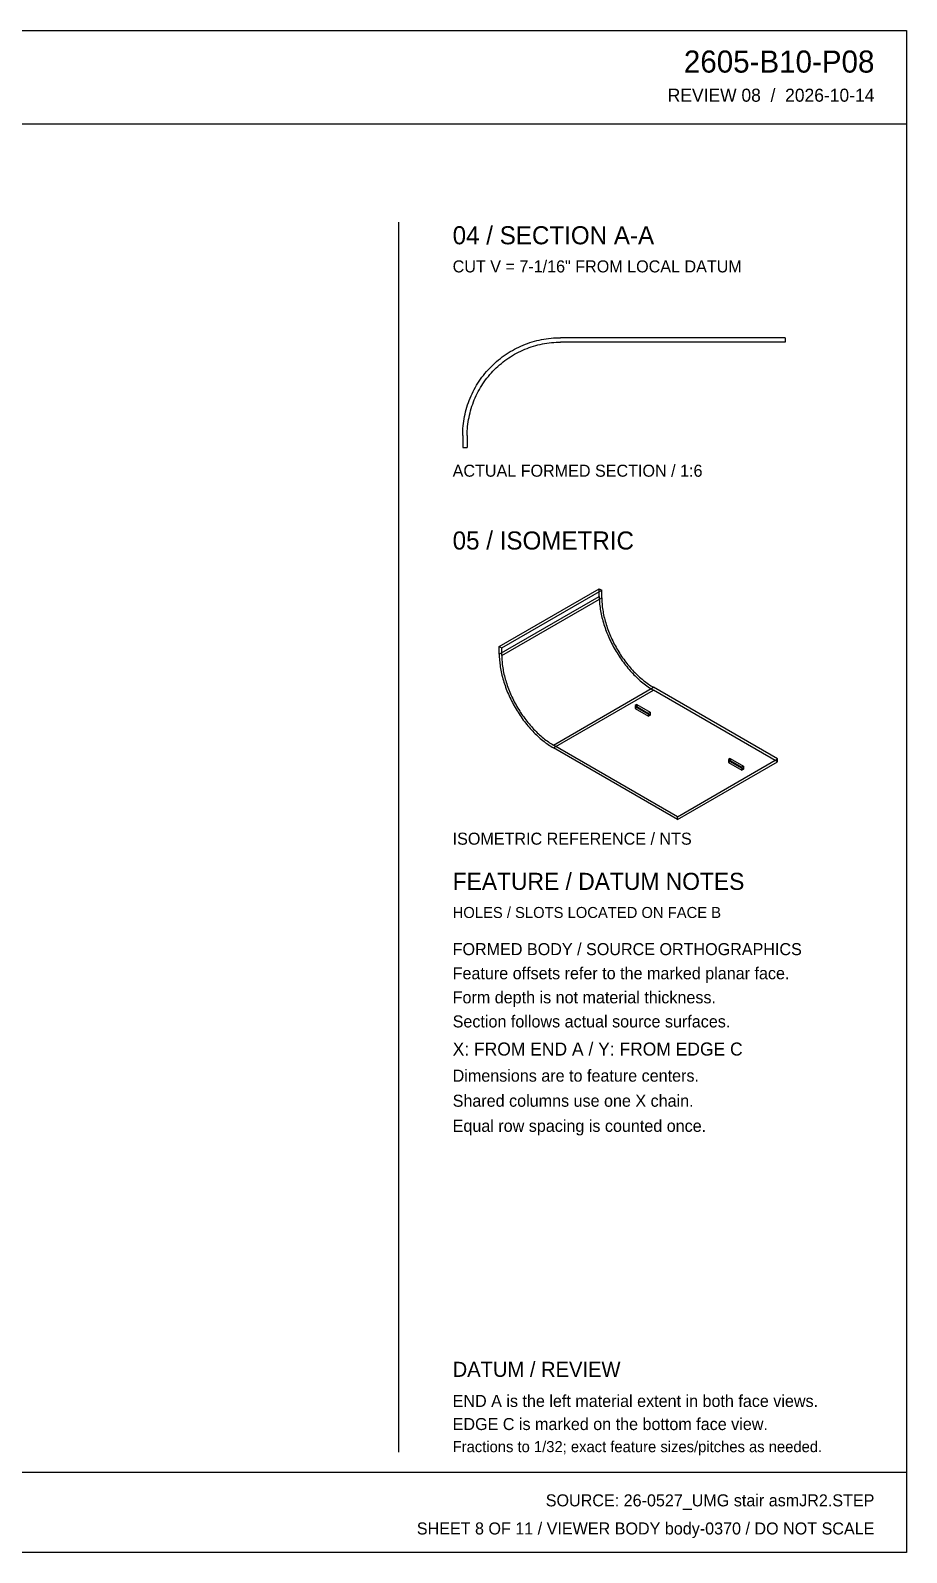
# Model space of a CAD drawing. Header units: inches. Extents: x 2 to 134, y 2 to 86.
# Drawn here: x 85.6 to 134.1, y 1.9 to 86.1 of the extents above; entities that cross this region are included whole.
import ezdxf
from ezdxf.enums import TextEntityAlignment as Align

# ---------------------------------------------------------------- set-up
doc = ezdxf.new("R2010")
doc.units = ezdxf.units.IN
doc.header["$MEASUREMENT"] = 0

msp = doc.modelspace()

# ---------------------------------------------------------------- linework, layer by layer
at = {"layer": 'OUTLINE'}
for p, q in [((1.889, 86.111), (134.111, 86.111)), ((134.111, 86.111), (134.111, 1.889)), ((1.889, 80.944), (134.111, 80.944)), ((106, 75.5), (106, 7.444)), ((114.177, 69.052), (114.309, 69.07)), ((114.309, 69.07), (114.441, 69.085)), ((114.441, 69.085), (114.574, 69.096)), ((114.574, 69.096), (114.706, 69.105)), ((114.706, 69.105), (114.839, 69.109)), ((114.839, 69.109), (114.972, 69.111)), ((127.389, 69.111), (114.972, 69.111)), ((127.389, 69.111), (127.389, 68.861)), ((111.963, 68.198), (112.074, 68.271)), ((112.074, 68.271), (112.187, 68.34)), ((112.187, 68.34), (112.302, 68.407)), ((112.302, 68.407), (112.419, 68.472)), ((112.419, 68.472), (112.537, 68.533)), ((112.426, 68.19), (112.537, 68.251)), ((112.537, 68.533), (112.656, 68.591)), ((112.537, 68.251), (112.649, 68.309)), ((112.649, 68.309), (112.763, 68.365)), ((112.656, 68.591), (112.777, 68.646)), ((112.763, 68.365), (112.878, 68.418)), ((112.777, 68.646), (112.899, 68.699)), ((112.878, 68.418), (112.995, 68.468)), ((112.899, 68.699), (113.023, 68.748)), ((112.995, 68.468), (113.113, 68.515)), ((113.023, 68.748), (113.147, 68.794)), ((113.113, 68.515), (113.232, 68.559)), ((113.147, 68.794), (113.273, 68.838)), ((113.232, 68.559), (113.352, 68.6)), ((113.273, 68.838), (113.4, 68.878)), ((113.352, 68.6), (113.472, 68.639)), ((113.4, 68.878), (113.528, 68.915)), ((113.472, 68.639), (113.594, 68.674)), ((113.528, 68.915), (113.656, 68.949)), ((113.594, 68.674), (113.717, 68.706)), ((113.656, 68.949), (113.785, 68.979)), ((113.717, 68.706), (113.84, 68.736)), ((113.785, 68.979), (113.915, 69.007)), ((113.84, 68.736), (113.964, 68.762)), ((113.915, 69.007), (114.046, 69.031)), ((113.964, 68.762), (114.089, 68.785)), ((114.046, 69.031), (114.177, 69.052)), ((114.089, 68.785), (114.214, 68.805)), ((114.214, 68.805), (114.34, 68.822)), ((114.34, 68.822), (114.466, 68.836)), ((114.466, 68.836), (114.592, 68.847)), ((114.592, 68.847), (114.719, 68.855)), ((114.719, 68.855), (114.845, 68.86)), ((114.845, 68.86), (114.972, 68.861)), ((127.389, 68.861), (114.972, 68.861)), ((110.959, 67.332), (111.049, 67.429)), ((111.049, 67.429), (111.142, 67.525)), ((111.142, 67.525), (111.237, 67.617)), ((111.237, 67.617), (111.335, 67.708)), ((111.319, 67.348), (111.41, 67.436)), ((111.335, 67.708), (111.434, 67.796)), ((111.41, 67.436), (111.503, 67.523)), ((111.434, 67.796), (111.536, 67.882)), ((111.503, 67.523), (111.597, 67.607)), ((111.536, 67.882), (111.64, 67.965)), ((111.597, 67.607), (111.695, 67.688)), ((111.64, 67.965), (111.746, 68.045)), ((111.695, 67.688), (111.794, 67.768)), ((111.746, 68.045), (111.853, 68.123)), ((111.794, 67.768), (111.894, 67.844)), ((111.853, 68.123), (111.963, 68.198)), ((111.894, 67.844), (111.997, 67.919)), ((111.997, 67.919), (112.102, 67.99)), ((112.102, 67.99), (112.208, 68.06)), ((112.208, 68.06), (112.316, 68.126)), ((112.316, 68.126), (112.426, 68.19)), ((110.326, 66.479), (110.396, 66.592)), ((110.396, 66.592), (110.468, 66.704)), ((110.468, 66.704), (110.544, 66.813)), ((110.544, 66.813), (110.622, 66.921)), ((110.607, 66.459), (110.676, 66.565)), ((110.622, 66.921), (110.702, 67.027)), ((110.676, 66.565), (110.748, 66.669)), ((110.702, 67.027), (110.785, 67.131)), ((110.748, 66.669), (110.822, 66.772)), ((110.785, 67.131), (110.871, 67.232)), ((110.822, 66.772), (110.899, 66.873)), ((110.871, 67.232), (110.959, 67.332)), ((110.899, 66.873), (110.978, 66.972)), ((110.978, 66.972), (111.06, 67.069)), ((111.06, 67.069), (111.144, 67.164)), ((111.144, 67.164), (111.23, 67.257)), ((111.23, 67.257), (111.319, 67.348)), ((109.919, 65.644), (109.968, 65.767)), ((109.968, 65.767), (110.02, 65.89)), ((110.02, 65.89), (110.076, 66.01)), ((110.076, 66.01), (110.134, 66.13)), ((110.134, 66.13), (110.195, 66.248)), ((110.195, 66.248), (110.259, 66.364)), ((110.199, 65.672), (110.249, 65.788)), ((110.249, 65.788), (110.302, 65.903)), ((110.259, 66.364), (110.326, 66.479)), ((110.302, 65.903), (110.357, 66.017)), ((110.357, 66.017), (110.416, 66.13)), ((110.416, 66.13), (110.477, 66.241)), ((110.477, 66.241), (110.541, 66.351)), ((110.541, 66.351), (110.607, 66.459)), ((109.66, 64.751), (109.687, 64.881)), ((109.687, 64.881), (109.718, 65.011)), ((109.718, 65.011), (109.752, 65.139)), ((109.752, 65.139), (109.789, 65.267)), ((109.789, 65.267), (109.829, 65.394)), ((109.829, 65.394), (109.872, 65.519)), ((109.872, 65.519), (109.919, 65.644)), ((109.931, 64.826), (109.96, 64.95)), ((109.96, 64.95), (109.993, 65.072)), ((109.993, 65.072), (110.028, 65.194)), ((110.028, 65.194), (110.066, 65.315)), ((110.066, 65.315), (110.108, 65.435)), ((110.108, 65.435), (110.152, 65.554)), ((110.152, 65.554), (110.199, 65.672)), ((109.562, 63.96), (109.57, 64.093)), ((109.57, 64.093), (109.582, 64.225)), ((109.582, 64.225), (109.596, 64.358)), ((109.596, 64.358), (109.614, 64.489)), ((109.614, 64.489), (109.635, 64.62)), ((109.635, 64.62), (109.66, 64.751)), ((109.812, 63.948), (109.82, 64.075)), ((109.82, 64.075), (109.83, 64.201)), ((109.83, 64.201), (109.844, 64.327)), ((109.844, 64.327), (109.861, 64.453)), ((109.861, 64.453), (109.882, 64.578)), ((109.882, 64.578), (109.905, 64.702)), ((109.905, 64.702), (109.931, 64.826)), ((109.556, 63.694), (109.557, 63.827)), ((109.556, 63.694), (109.556, 63.028)), ((109.557, 63.827), (109.562, 63.96)), ((109.806, 63.694), (109.807, 63.821)), ((109.806, 63.694), (109.806, 63.028)), ((109.807, 63.821), (109.812, 63.948)), ((109.556, 63.028), (109.806, 63.028)), ((111.578, 52.028), (117.111, 55.222)), ((111.578, 51.602), (117.111, 54.796)), ((111.716, 51.948), (117.249, 55.142)), ((117.111, 54.796), (117.111, 55.222)), ((117.111, 55.222), (117.249, 55.142)), ((117.111, 54.796), (117.112, 54.711)), ((117.249, 54.716), (117.249, 55.142)), ((111.716, 51.522), (117.249, 54.716)), ((117.112, 54.711), (117.114, 54.624)), ((117.114, 54.624), (117.119, 54.537)), ((117.119, 54.537), (117.125, 54.449)), ((117.125, 54.449), (117.133, 54.36)), ((117.133, 54.36), (117.143, 54.27)), ((117.143, 54.27), (117.155, 54.179)), ((117.155, 54.179), (117.168, 54.088)), ((117.168, 54.088), (117.184, 53.996)), ((117.184, 53.996), (117.201, 53.904)), ((117.201, 53.904), (117.219, 53.811)), ((117.249, 54.716), (117.25, 54.635)), ((117.25, 54.635), (117.253, 54.552)), ((117.253, 54.552), (117.257, 54.469)), ((117.257, 54.469), (117.263, 54.385)), ((117.263, 54.385), (117.271, 54.3)), ((117.271, 54.3), (117.28, 54.214)), ((117.28, 54.214), (117.291, 54.128)), ((117.291, 54.128), (117.304, 54.041)), ((117.304, 54.041), (117.319, 53.953)), ((117.319, 53.953), (117.335, 53.865)), ((117.219, 53.811), (117.24, 53.717)), ((117.24, 53.717), (117.262, 53.623)), ((117.262, 53.623), (117.286, 53.529)), ((117.286, 53.529), (117.312, 53.435)), ((117.312, 53.435), (117.339, 53.34)), ((117.335, 53.865), (117.353, 53.776)), ((117.339, 53.34), (117.368, 53.245)), ((117.353, 53.776), (117.372, 53.687)), ((117.368, 53.245), (117.399, 53.151)), ((117.372, 53.687), (117.393, 53.598)), ((117.393, 53.598), (117.416, 53.508)), ((117.399, 53.151), (117.431, 53.056)), ((117.416, 53.508), (117.441, 53.418)), ((117.441, 53.418), (117.467, 53.328)), ((117.467, 53.328), (117.494, 53.237)), ((117.494, 53.237), (117.524, 53.147)), ((117.524, 53.147), (117.554, 53.056)), ((117.431, 53.056), (117.465, 52.961)), ((117.465, 52.961), (117.5, 52.866)), ((117.5, 52.866), (117.537, 52.771)), ((117.537, 52.771), (117.576, 52.676)), ((117.554, 53.056), (117.587, 52.966)), ((117.576, 52.676), (117.616, 52.582)), ((117.587, 52.966), (117.62, 52.875)), ((117.616, 52.582), (117.657, 52.488)), ((117.62, 52.875), (117.656, 52.785)), ((117.656, 52.785), (117.693, 52.694)), ((117.657, 52.488), (117.701, 52.394)), ((117.693, 52.694), (117.731, 52.604)), ((117.701, 52.394), (117.745, 52.301)), ((117.731, 52.604), (117.771, 52.515)), ((117.745, 52.301), (117.791, 52.208)), ((117.771, 52.515), (117.812, 52.425)), ((117.812, 52.425), (117.854, 52.336)), ((117.854, 52.336), (117.898, 52.248)), ((117.898, 52.248), (117.943, 52.16)), ((111.578, 51.602), (111.578, 52.028)), ((111.578, 52.028), (111.716, 51.948)), ((111.578, 51.602), (111.579, 51.516)), ((111.579, 51.516), (111.582, 51.43)), ((111.582, 51.43), (111.586, 51.343)), ((111.716, 51.522), (111.716, 51.948)), ((111.716, 51.522), (111.717, 51.44)), ((111.717, 51.44), (111.72, 51.358)), ((117.791, 52.208), (117.838, 52.116)), ((117.838, 52.116), (117.887, 52.024)), ((117.887, 52.024), (117.937, 51.933)), ((117.937, 51.933), (117.989, 51.842)), ((117.943, 52.16), (117.99, 52.072)), ((117.989, 51.842), (118.041, 51.753)), ((117.99, 52.072), (118.037, 51.985)), ((118.037, 51.985), (118.086, 51.899)), ((118.041, 51.753), (118.095, 51.664)), ((118.086, 51.899), (118.137, 51.813)), ((118.095, 51.664), (118.15, 51.576)), ((118.137, 51.813), (118.188, 51.729)), ((118.15, 51.576), (118.206, 51.489)), ((118.188, 51.729), (118.241, 51.645)), ((118.206, 51.489), (118.264, 51.402)), ((118.241, 51.645), (118.294, 51.561)), ((118.264, 51.402), (118.322, 51.317)), ((118.294, 51.561), (118.349, 51.479)), ((118.349, 51.479), (118.405, 51.398)), ((118.405, 51.398), (118.462, 51.318)), ((111.586, 51.343), (111.592, 51.254)), ((111.592, 51.254), (111.601, 51.165)), ((111.601, 51.165), (111.61, 51.075)), ((111.61, 51.075), (111.622, 50.985)), ((111.622, 50.985), (111.636, 50.893)), ((111.636, 50.893), (111.651, 50.802)), ((111.651, 50.802), (111.668, 50.709)), ((111.668, 50.709), (111.687, 50.616)), ((111.687, 50.616), (111.707, 50.523)), ((111.72, 51.358), (111.724, 51.275)), ((111.724, 51.275), (111.73, 51.19)), ((111.73, 51.19), (111.738, 51.106)), ((111.738, 51.106), (111.747, 51.02)), ((111.747, 51.02), (111.758, 50.933)), ((111.758, 50.933), (111.771, 50.846)), ((111.771, 50.846), (111.786, 50.759)), ((111.786, 50.759), (111.802, 50.67)), ((111.802, 50.67), (111.82, 50.582)), ((111.82, 50.582), (111.839, 50.493)), ((118.322, 51.317), (118.382, 51.233)), ((118.382, 51.233), (118.443, 51.15)), ((118.443, 51.15), (118.504, 51.068)), ((118.462, 51.318), (118.52, 51.238)), ((118.504, 51.068), (118.567, 50.987)), ((118.52, 51.238), (118.578, 51.16)), ((118.567, 50.987), (118.631, 50.908)), ((118.578, 51.16), (118.638, 51.083)), ((118.631, 50.908), (118.695, 50.83)), ((118.638, 51.083), (118.699, 51.007)), ((118.695, 50.83), (118.76, 50.753)), ((118.699, 51.007), (118.76, 50.933)), ((118.76, 50.933), (118.822, 50.86)), ((118.76, 50.753), (118.826, 50.677)), ((118.822, 50.86), (118.885, 50.788)), ((118.826, 50.677), (118.893, 50.603)), ((118.885, 50.788), (118.949, 50.717)), ((118.893, 50.603), (118.961, 50.531)), ((118.949, 50.717), (119.014, 50.648)), ((119.014, 50.648), (119.079, 50.58)), ((119.079, 50.58), (119.145, 50.514)), ((111.707, 50.523), (111.729, 50.429)), ((111.729, 50.429), (111.753, 50.335)), ((111.753, 50.335), (111.779, 50.24)), ((111.779, 50.24), (111.806, 50.146)), ((111.806, 50.146), (111.835, 50.051)), ((111.835, 50.051), (111.866, 49.956)), ((111.839, 50.493), (111.861, 50.403)), ((111.861, 50.403), (111.883, 50.313)), ((111.866, 49.956), (111.898, 49.861)), ((111.883, 50.313), (111.908, 50.223)), ((111.898, 49.861), (111.932, 49.766)), ((111.908, 50.223), (111.934, 50.133)), ((111.932, 49.766), (111.967, 49.671)), ((111.934, 50.133), (111.962, 50.043)), ((111.962, 50.043), (111.991, 49.952)), ((111.991, 49.952), (112.022, 49.862)), ((112.022, 49.862), (112.054, 49.771)), ((112.054, 49.771), (112.088, 49.681)), ((114.575, 46.571), (120.108, 49.765)), ((118.961, 50.531), (119.029, 50.46)), ((119.029, 50.46), (119.098, 50.391)), ((119.098, 50.391), (119.168, 50.323)), ((119.145, 50.514), (119.211, 50.449)), ((119.168, 50.323), (119.238, 50.257)), ((119.211, 50.449), (119.278, 50.386)), ((119.238, 50.257), (119.308, 50.192)), ((119.278, 50.386), (119.345, 50.325)), ((119.308, 50.192), (119.38, 50.129)), ((119.345, 50.325), (119.413, 50.265)), ((119.38, 50.129), (119.451, 50.069)), ((119.413, 50.265), (119.481, 50.207)), ((119.451, 50.069), (119.523, 50.009)), ((119.481, 50.207), (119.55, 50.15)), ((119.523, 50.009), (119.595, 49.952)), ((119.55, 50.15), (119.619, 50.096)), ((119.595, 49.952), (119.668, 49.897)), ((119.619, 50.096), (119.688, 50.043)), ((119.668, 49.897), (119.741, 49.843)), ((119.688, 50.043), (119.758, 49.992)), ((119.741, 49.843), (119.814, 49.792)), ((119.758, 49.992), (119.828, 49.943)), ((119.814, 49.792), (119.887, 49.742)), ((119.828, 49.943), (119.897, 49.895)), ((119.887, 49.742), (119.961, 49.694)), ((119.897, 49.895), (119.967, 49.85)), ((119.961, 49.694), (120.034, 49.649)), ((119.967, 49.85), (120.038, 49.807)), ((120.038, 49.807), (120.108, 49.765)), ((126.978, 45.799), (120.108, 49.765)), ((111.967, 49.671), (112.004, 49.577)), ((112.004, 49.577), (112.043, 49.482)), ((112.043, 49.482), (112.083, 49.388)), ((112.083, 49.388), (112.125, 49.294)), ((112.088, 49.681), (112.123, 49.59)), ((112.123, 49.59), (112.16, 49.5)), ((112.125, 49.294), (112.168, 49.2)), ((112.16, 49.5), (112.198, 49.41)), ((112.168, 49.2), (112.212, 49.107)), ((112.198, 49.41), (112.238, 49.32)), ((112.212, 49.107), (112.258, 49.014)), ((112.238, 49.32), (112.279, 49.231)), ((112.258, 49.014), (112.306, 48.921)), ((112.279, 49.231), (112.321, 49.142)), ((112.306, 48.921), (112.354, 48.83)), ((112.321, 49.142), (112.365, 49.053)), ((112.365, 49.053), (112.41, 48.965)), ((112.41, 48.965), (112.457, 48.878)), ((112.457, 48.878), (112.505, 48.791)), ((114.575, 46.411), (120.108, 49.605)), ((120.034, 49.649), (120.108, 49.605)), ((126.978, 45.639), (120.108, 49.605)), ((112.354, 48.83), (112.404, 48.738)), ((112.404, 48.738), (112.456, 48.648)), ((112.456, 48.648), (112.508, 48.558)), ((112.505, 48.791), (112.554, 48.704)), ((112.508, 48.558), (112.562, 48.469)), ((112.554, 48.704), (112.604, 48.619)), ((112.562, 48.469), (112.617, 48.381)), ((112.604, 48.619), (112.655, 48.534)), ((112.617, 48.381), (112.674, 48.294)), ((112.655, 48.534), (112.708, 48.45)), ((112.674, 48.294), (112.731, 48.208)), ((112.708, 48.45), (112.761, 48.367)), ((112.731, 48.208), (112.79, 48.123)), ((112.761, 48.367), (112.816, 48.285)), ((112.79, 48.123), (112.849, 48.038)), ((112.816, 48.285), (112.872, 48.203)), ((112.849, 48.038), (112.91, 47.955)), ((112.872, 48.203), (112.929, 48.123)), ((112.929, 48.123), (112.987, 48.044)), ((112.987, 48.044), (113.046, 47.966)), ((119.186, 48.809), (119.089, 48.753)), ((119.089, 48.753), (119.831, 48.325)), ((119.089, 48.753), (119.089, 48.594)), ((119.186, 48.65), (119.089, 48.594)), ((119.089, 48.594), (119.831, 48.165)), ((119.186, 48.809), (119.186, 48.65)), ((119.186, 48.809), (119.928, 48.381)), ((119.186, 48.65), (119.928, 48.221)), ((119.928, 48.381), (119.831, 48.325)), ((119.831, 48.325), (119.831, 48.165)), ((119.928, 48.221), (119.831, 48.165)), ((119.928, 48.381), (119.928, 48.221)), ((112.91, 47.955), (112.972, 47.874)), ((112.972, 47.874), (113.034, 47.793)), ((113.034, 47.793), (113.098, 47.713)), ((113.046, 47.966), (113.105, 47.889)), ((113.098, 47.713), (113.162, 47.635)), ((113.105, 47.889), (113.166, 47.813)), ((113.162, 47.635), (113.227, 47.558)), ((113.166, 47.813), (113.227, 47.738)), ((113.227, 47.738), (113.29, 47.665)), ((113.227, 47.558), (113.294, 47.483)), ((113.29, 47.665), (113.353, 47.593)), ((113.294, 47.483), (113.36, 47.409)), ((113.353, 47.593), (113.416, 47.523)), ((113.36, 47.409), (113.428, 47.336)), ((113.416, 47.523), (113.481, 47.453)), ((113.428, 47.336), (113.496, 47.266)), ((113.481, 47.453), (113.546, 47.386)), ((113.496, 47.266), (113.565, 47.196)), ((113.546, 47.386), (113.612, 47.32)), ((113.565, 47.196), (113.635, 47.128)), ((113.612, 47.32), (113.678, 47.255)), ((113.678, 47.255), (113.745, 47.192)), ((113.745, 47.192), (113.812, 47.13)), ((113.635, 47.128), (113.705, 47.062)), ((113.705, 47.062), (113.776, 46.998)), ((113.776, 46.998), (113.847, 46.935)), ((113.812, 47.13), (113.88, 47.071)), ((113.847, 46.935), (113.918, 46.874)), ((113.88, 47.071), (113.949, 47.012)), ((113.918, 46.874), (113.99, 46.815)), ((113.949, 47.012), (114.017, 46.956)), ((113.99, 46.815), (114.063, 46.758)), ((114.017, 46.956), (114.086, 46.901)), ((114.063, 46.758), (114.135, 46.702)), ((114.086, 46.901), (114.155, 46.849)), ((114.135, 46.702), (114.208, 46.649)), ((114.155, 46.849), (114.225, 46.797)), ((114.208, 46.649), (114.281, 46.597)), ((114.225, 46.797), (114.295, 46.748)), ((114.281, 46.597), (114.354, 46.548)), ((114.295, 46.748), (114.365, 46.701)), ((114.354, 46.548), (114.428, 46.5)), ((114.365, 46.701), (114.435, 46.656)), ((114.428, 46.5), (114.501, 46.454)), ((114.435, 46.656), (114.505, 46.612)), ((114.501, 46.454), (114.575, 46.411)), ((114.505, 46.612), (114.575, 46.571)), ((121.445, 42.604), (114.575, 46.571)), ((121.445, 42.444), (114.575, 46.411)), ((121.445, 42.604), (126.978, 45.799)), ((121.445, 42.444), (126.978, 45.639)), ((124.349, 45.828), (124.253, 45.772)), ((124.253, 45.772), (124.253, 45.612)), ((124.253, 45.772), (124.995, 45.344)), ((124.349, 45.668), (124.253, 45.612)), ((124.253, 45.612), (124.995, 45.184)), ((124.349, 45.828), (124.349, 45.668)), ((124.349, 45.828), (125.092, 45.399)), ((124.349, 45.668), (125.092, 45.24)), ((126.978, 45.639), (126.978, 45.799)), ((125.092, 45.399), (124.995, 45.344)), ((124.995, 45.344), (124.995, 45.184)), ((125.092, 45.24), (124.995, 45.184)), ((125.092, 45.399), (125.092, 45.24)), ((121.445, 42.444), (121.445, 42.604)), ((1.889, 6.333), (134.111, 6.333)), ((134.111, 1.889), (1.889, 1.889))]:
    msp.add_line(p, q, dxfattribs=at)

# ---------------------------------------------------------------- texts
at = {"layer": 'ANNOTATION'}
for s, height, p in [('2605-B10-P08', 1.22222, (132.333, 83.778)), ('REVIEW 08  /  2026-10-14', 0.72222, (132.333, 82.167)), ('SOURCE: 26-0527_UMG stair asmJR2.STEP', 0.66667, (132.333, 4.444)), ('SHEET 8 OF 11 / VIEWER BODY body-0370 / DO NOT SCALE', 0.66667, (132.333, 2.889))]:
    msp.add_text(s, height=height, dxfattribs=at).set_placement(p, align=Align.RIGHT)
for s, height, p in [('04 / SECTION A-A', 1, (109, 74.278)), ('CUT V = 7-1/16" FROM LOCAL DATUM', 0.66667, (109, 72.722)), ('ACTUAL FORMED SECTION / 1:6', 0.66667, (109, 61.417)), ('05 / ISOMETRIC', 1, (109, 57.389)), ('ISOMETRIC REFERENCE / NTS', 0.66667, (109, 41.056)), ('FEATURE / DATUM NOTES', 0.94444, (109, 38.556)), ('HOLES / SLOTS LOCATED ON FACE B', 0.61111, (109, 37)), ('FORMED BODY / SOURCE ORTHOGRAPHICS', 0.66667, (109, 34.944)), ('Feature offsets refer to the marked planar face.', 0.66667, (109, 33.611)), ('Form depth is not material thickness.', 0.66667, (109, 32.278)), ('Section follows actual source surfaces.', 0.66667, (109, 30.944)), ('X: FROM END A / Y: FROM EDGE C', 0.72222, (109, 29.389)), ('Dimensions are to feature centers.', 0.66667, (109, 27.944)), ('Shared columns use one X chain.', 0.66667, (109, 26.556)), ('Equal row spacing is counted once.', 0.66667, (109, 25.167)), ('DATUM / REVIEW', 0.83333, (109, 11.611)), ('END A is the left material extent in both face views.', 0.66667, (109, 9.944)), ('EDGE C is marked on the bottom face view.', 0.66667, (109, 8.667)), ('Fractions to 1/32; exact feature sizes/pitches as needed.', 0.61111, (109, 7.444))]:
    msp.add_text(s, height=height, dxfattribs=at).set_placement(p)

doc.saveas('drawing.dxf')
